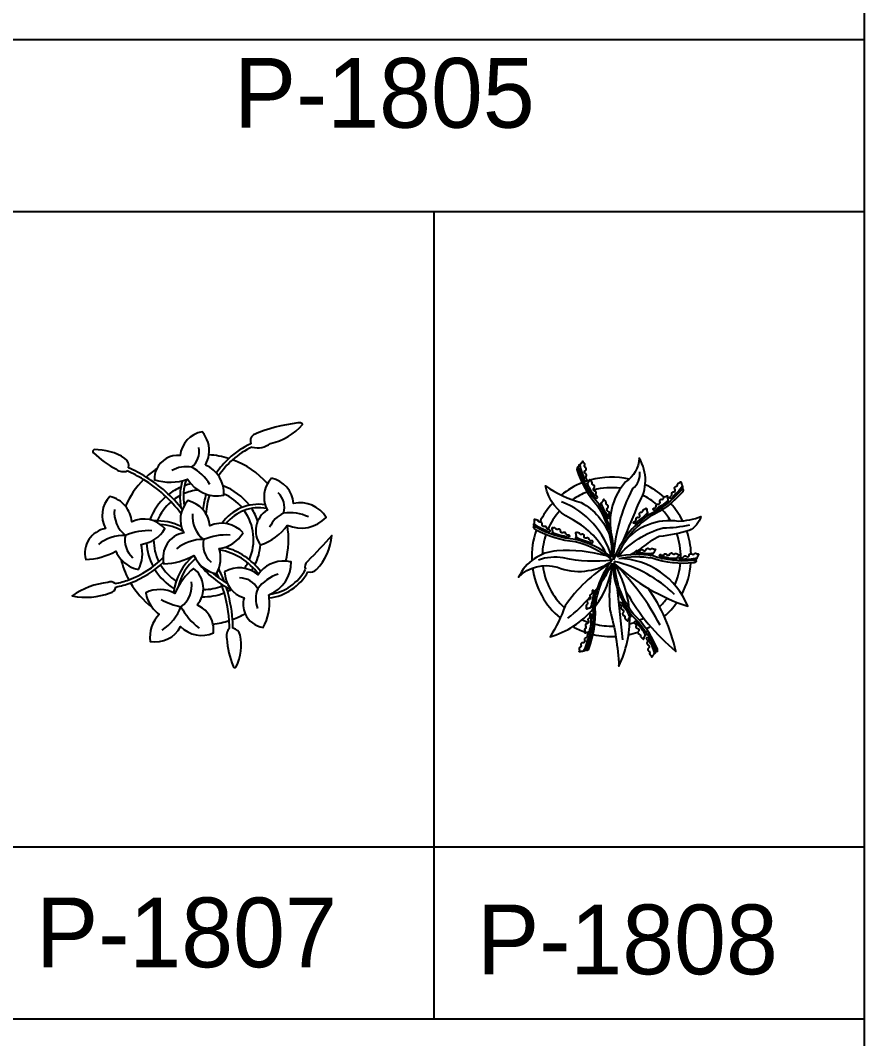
# Model space of a CAD drawing. Extents: x -74 to 94, y -49 to 40.
# Drawn here: x 84.69 to 91.95, y 11.47 to 20.23 of the extents above; entities that cross this region are included whole.
import ezdxf

# ---------------------------------------------------------------- set-up
doc = ezdxf.new("R2010")
doc.units = 0
doc.header["$LTSCALE"] = 100
doc.header["$MEASUREMENT"] = 0
for name, color, linetype in [('FOLHA', 3, 'CONTINUOUS'), ('P-ARVORE', 2, 'CONTINUOUS'), ('VEGET', 2, 'CONTINUOUS'), ('VEGET-I', 1, 'CONTINUOUS')]:
    doc.layers.add(name, color=color, linetype=linetype)

# ---------------------------------------------------------------- blocks, each defined once
blk = doc.blocks.new('P-1807')
at = {"layer": 'VEGET'}
for points in [[(0.0698, 0.1327, 0.227974), (0.0958, 0.1377, 0.154712), (0.142, 0.1652, 0.302649), (0.1353, 0.1674, 0.069985), (0.0713, 0.1503, 0.335093), (0.0678, 0.1373)], [(0.0076, 0.1216, 0.220058), (-0.0022, 0.1548, 0.326361), (-0.0338, 0.1206, 0.314023), (-0.0672, 0.1016, 0.160942)], [(-0.1077, 0.103, 0.310739), (-0.1127, 0.1165, 0.152062), (-0.1568, 0.129, 0.602664), (-0.1579, 0.1246, 0.079073), (-0.125, 0.1009, 0.260961), (-0.1097, 0.0985)], [(-0.0672, 0.1016, 0.121178), (-0.0704, 0.0858, 0.160942), (-0.0229, 0.0865, 0.312896), (0.0292, 0.0636, 0.318053), (0.0026, 0.1069, 0.321301)], [(0.0975, 0.0882, 0.063237), (0.0916, 0.0802, 0.452416)], [(0.12, 0.0206, 0.312896), (0.1758, 0.0319, 0.318053), (0.1291, 0.0519, 0.321301), (0.0975, 0.0882, 0.326361)], [(0.0916, 0.0802, 0.257803), (0.0914, 0.0421, 0.452416), (0.0816, -0.0075, 0.160942), (0.12, 0.0206, 0.312896)], [(-0.112, 0.0479, 0.165042), (-0.1344, 0.062, 0.326361), (-0.1406, 0.0159, 0.434944), (-0.169, -0.0283, 0.124941), (-0.1259, -0.0166, 0.073862), (-0.1185, -0.0282, 0.192048)], [(-0.0934, -0.0431, 0.192048), (-0.0895, -0.0068, 0.231196), (-0.0555, 0.0158, 0.334104), (-0.1029, 0.0257, 0.14839), (-0.112, 0.0479, 0.326361)], [(0.1495, -0.0464, 0.243426), (0.162, -0.043, 0.164624), (0.1839, 0.0058, -0.009665), (0.1489, -0.0313, 0.35822), (0.1462, -0.0426)], [(-0.1185, -0.0282, 0.159541), (-0.0934, -0.0431, 0.192048)], [(-0.0094, -0.0936, 0.434944), (-0.0143, -0.0413, 0.124941), (-0.041, -0.0771, 0.236186), (-0.0829, -0.0762, 0.113729), (-0.0742, -0.0966, 0.231196)], [(0.1178, -0.0309, 0.269531), (0.0781, -0.0504, 0.321301), (0.0302, -0.0463, 0.326361)], [(0.0946, -0.0787, 0.306453), (0.1256, -0.0321, 0.04469), (0.1178, -0.0309, 0.321301)], [(0.0302, -0.0463, 0.326361), (0.058, -0.0837, 0.173414), (0.0595, -0.1063, 0.160942)], [(-0.1267, -0.0631, 0.265783), (-0.1373, -0.0613, 0.127442), (-0.1882, -0.0807, 0.143868), (-0.134, -0.0764, 0.342279), (-0.1257, -0.068)], [(0.0595, -0.1063, 0.258705), (0.0855, -0.126, 0.145401), (0.0941, -0.0837, 0.005879)], [(-0.0742, -0.0966, 0.076645), (-0.0636, -0.1072, 0.231196), (-0.0765, -0.146, 0.334104), (-0.033, -0.1245, 0.321301), (0.0142, -0.1337, 0.08089), (0.0134, -0.1211, 0.434944)], [(0.0134, -0.1211, 0.239157), (-0.0094, -0.0936, 0.434944)], [(0.0371, -0.1272, 0.260961), (0.0333, -0.1422, 0.079073), (0.0424, -0.1817, 0.602664), (0.0469, -0.1824, 0.152062), (0.0525, -0.1369, 0.310739), (0.0421, -0.1271)]]:
    blk.add_lwpolyline(points, format="xyb", dxfattribs=at)
blk.add_lwpolyline([(0.0565, 0.0097, 0.334104), (0.0091, 0.0196, 0.321301), (-0.0224, 0.0559, 0.326361), (-0.0285, 0.0098, 0.434944), (-0.057, -0.0345, 0.124941), (-0.0139, -0.0227, 0.236186), (0.0186, -0.0492, 0.192048), (0.0225, -0.0129, 0.231196)], format="xyb", close=True, dxfattribs=at)
for centre, radius, start, end in [((0.1162, 0.0296), 0.1181, 114.2115, 132.7213), ((0.1162, 0.0296), 0.1131, 114.2115, 131.325), ((0, 0), 0.1218, 72.7786, 86.3994), ((-0.1864, -0.078), 0.1974, 58.19, 66.5081), ((0, 0), 0.1218, 41.2077, 70.0786), ((-0.1864, -0.078), 0.1924, 58.5738, 66.5081), ((0, 0), 0.1218, 123.4973, 132.5317), ((0, 0), 0.1218, 134.9629, 156.8432), ((0, 0), 0.1218, 345.3126, 9.718), ((0, 0), 0.1218, 193.3734, 208.2368), ((0.0841, -0.0088), 0.0707, 278.4986, 331.3951), ((-0.1533, 0.0676), 0.1334, 281.5301, 290.1959), ((0.0841, -0.009), 0.0754, 277.6225, 330.2473), ((-0.1533, 0.0676), 0.1384, 281.5301, 290.5322), ((0, 0), 0.1218, 210.6188, 232.4618), ((0, 0), 0.1218, 276.3031, 287.5011), ((-0.1553, -0.1294), 0.1924, 0.6576, 3.9377), ((0, 0), 0.1218, 289.9317, 299.2607), ((-0.1553, -0.1294), 0.1974, 0.6576, 4.3202)]:
    blk.add_arc(centre, radius, start, end, dxfattribs=at)
at = {"layer": 'VEGET-I'}
for points in [[(0.0026, 0.1069, 0.094557), (0.0076, 0.1216, 0.326361)], [(0.0088, 0.0788, 0.149953), (-0.0172, 0.1038, 0.182627), (-0.0454, 0.099)], [(0.1504, 0.0325, 0.149953), (0.1147, 0.0379, 0.274236), (0.1069, 0.0672, 0.274236)], [(-0.1278, 0.0434, 0.254735), (-0.112, 0.0061, 0.275713), (-0.1013, -0.026)], [(-0.0158, 0.0372, 0.254735), (0, 0, 0.275713), (0.0107, -0.0322, 0.275713)], [(-0.0741, 0.0128, 0.113898), (-0.112, 0.0061, 0.189046), (-0.1508, -0.0071)], [(0.0379, 0.0066, 0.113898), (0, 0, 0.189046), (-0.0388, -0.0133)], [(0.1069, -0.0494, 0.149953), (0.0776, -0.0705, 0.182627), (0.0772, -0.099)], [(-0.0595, -0.1299, 0.154929), (-0.0324, -0.0963, 0.277432), (-0.0174, -0.0604, 0.277432)], [(-0.061, -0.0858, 0.07905), (-0.0324, -0.0963, 0.107119), (-0.0065, -0.1269, 0.107119)]]:
    blk.add_lwpolyline(points, format="xyb", dxfattribs=at)
at = {"layer": 'VEGET-I', "color": 7}
blk.add_lwpolyline([(0.0941, -0.0837, 0.015186), (0.0935, -0.0791, 0.005879), (0.0946, -0.0787, 0.04469)], format="xyb", dxfattribs=at)
at = {"layer": 'VEGET-I'}
for centre, radius, start, end in [((-0.0359, 0.1269), 0.0297, 308.8902, 10.2324), ((0.1162, 0.0296), 0.1181, 132.7213, 145.9991), ((0.1162, 0.0296), 0.1131, 131.325, 146.8214), ((-0.1864, -0.078), 0.1974, 37.8754, 58.19), ((-0.1864, -0.078), 0.1924, 36.8289, 58.5738), ((0, 0), 0.082, 113.4425, 127.7189), ((0.0504, 0.0612), 0.0843, 164.09, 190.7921), ((0.0504, 0.0612), 0.0793, 161.8738, 189.0429), ((0, 0), 0.082, 102.7547, 109.3206), ((0, 0), 0.082, 36.8835, 70.0401), ((0, 0), 0.082, 131.2377, 159.6526), ((0, 0), 0.0716, 118.1587, 126.6746), ((0, 0), 0.0716, 96.5046, 113.6214), ((0.1162, 0.0296), 0.1181, 162.3629, 173.3933), ((0.1162, 0.0296), 0.1131, 162.2863, 176.1845), ((0, 0), 0.0716, 39.952, 65.8497), ((0, 0), 0.0716, 130.6893, 157.9782), ((0.0787, -0.0132), 0.0638, 81.4207, 145.0143), ((0.0787, -0.0132), 0.0588, 78.6637, 142.1035), ((0, 0), 0.082, 18.9907, 33.0552), ((0, 0), 0.0716, 336.3207, 35.7758), ((0.1313, 0.001), 0.0404, 114.2862, 155.6849), ((-0.0671, -0.0535), 0.0804, 64.1864, 92.8821), ((-0.0671, -0.0535), 0.0754, 60.158, 86.0672), ((0, 0), 0.082, 183.5712, 207.9787), ((0, 0), 0.0716, 180.4014, 206.2528), ((0.0071, -0.1015), 0.0883, 35.9297, 79.6863), ((0.0071, -0.1015), 0.0933, 36.7994, 75.481), ((0, 0), 0.082, 333.9029, 354.7897), ((-0.1533, 0.0676), 0.1334, 290.1959, 315.583), ((0.0371, -0.0849), 0.0805, 129.5063, 173.6912), ((0.0371, -0.0849), 0.0755, 130.149, 166.7294), ((-0.1533, 0.0676), 0.1384, 290.5322, 313.8594), ((0, 0), 0.082, 211.5013, 239.128), ((0, 0), 0.0716, 210.3655, 236.6284), ((0.0933, 0.0418), 0.1255, 216.821, 244.7798), ((-0.1553, -0.1294), 0.1974, 20.384, 26.2565), ((0, 0), 0.0716, 324.9181, 332.2066), ((0, 0), 0.082, 327.178, 330.2284), ((0.0933, 0.0418), 0.1205, 227.6248, 240.6387), ((-0.1553, -0.1294), 0.1924, 22.5102, 24.9423), ((0.0514, -0.0846), 0.0297, 28.3415, 89.6838), ((0, 0), 0.0716, 240.7444, 241.8757), ((0, 0), 0.0716, 269.6891, 291.7413), ((-0.1553, -0.1294), 0.1924, 3.9377, 19.8829), ((-0.1553, -0.1294), 0.1974, 4.3202, 18.1408), ((0, 0), 0.0716, 298.2485, 298.3877), ((0, 0), 0.082, 294.7213, 298.9984), ((0, 0), 0.082, 268.2518, 291.2029)]:
    blk.add_arc(centre, radius, start, end, dxfattribs=at)
blk = doc.blocks.new('P1808')
at = {"layer": 'VEGET'}
for points in [[(-0.0472, 0.1274, -0.2377), (-0.0456, 0.1327, 0.050745), (-0.0427, 0.1212, -0.110108), (-0.039, 0.1095, -0.087707), (-0.041, 0.1113)], [(-0.039, 0.11, 0.171279), (-0.0359, 0.1091, 0.553418), (-0.036, 0.1115, -0.373235), (-0.0357, 0.1166, 0.388854), (-0.0377, 0.1197, -0.556425), (-0.0371, 0.1241, 0.424909), (-0.0368, 0.1278, -0.475919), (-0.0382, 0.1319, 0.235862), (-0.0392, 0.1345, -0.346374), (-0.0403, 0.136, 0.137601), (-0.0405, 0.1367, 0.407602), (-0.0418, 0.1364, 0.053592), (-0.0427, 0.1351, -0.029999), (-0.0443, 0.1333, 0.020786), (-0.0448, 0.1329, 0.017076), (-0.0454, 0.1316)], [(0.0173, 0.0242, 0.004947), (0.0391, 0.0769, 0.285927), (0.0398, 0.1415, -0.243548), (0.0203, 0.1077, 0.225409), (-0.0008, 0.0363)], [(-0.035, 0.0995, -0.265003), (-0.0349, 0.1056, 0.050745), (-0.0296, 0.095, -0.110108), (-0.0236, 0.0843, -0.133478), (-0.0269, 0.0866)], [(-0.0237, 0.0847, 0.171279), (-0.0205, 0.0845, 0.553418), (-0.0211, 0.0868, -0.373235), (-0.0219, 0.0919, 0.388854), (-0.0244, 0.0945, -0.556425), (-0.0248, 0.0989, 0.424909), (-0.0252, 0.1026, -0.475919), (-0.0275, 0.1063, 0.235862), (-0.029, 0.1087, -0.346374), (-0.0304, 0.1099, 0.137601), (-0.0307, 0.1106, 0.407602), (-0.0319, 0.11, 0.053592), (-0.0325, 0.1085, -0.029999), (-0.0338, 0.1065, 0.020786), (-0.0341, 0.1059, 0.017076), (-0.0345, 0.1046)], [(0.0869, 0.0839, -0.171279), (0.0837, 0.0843, -0.553418), (0.0847, 0.0865, 0.373235), (0.0865, 0.0913, -0.388854), (0.0895, 0.0933, 0.556425), (0.0907, 0.0976, -0.424909), (0.0919, 0.1011, 0.475919), (0.0948, 0.1043, -0.235862), (0.0968, 0.1063, 0.346374), (0.0984, 0.1073, -0.137601), (0.0988, 0.1079, -0.407602), (0.0999, 0.107, -0.053592), (0.1002, 0.1055, 0.029999), (0.101, 0.1032, -0.020786), (0.1013, 0.1026, -0.017076), (0.1014, 0.1012)], [(-0.008, 0.0058, 0.152612), (-0.0585, 0.0549, -0.235391), (-0.0944, 0.1018, 0.08539), (-0.0432, 0.0778, -0.179352), (-0.0025, 0.0304)], [(0.0628, 0.0668, -0.171279), (0.0598, 0.0679, -0.553418), (0.0613, 0.0698, 0.373235), (0.064, 0.0741, -0.388854), (0.0673, 0.0755, 0.556425), (0.0694, 0.0794, -0.424909), (0.0713, 0.0826, 0.475919), (0.0748, 0.0851, -0.235862), (0.0772, 0.0867, 0.346374), (0.0789, 0.0873, -0.137601), (0.0795, 0.0878, -0.407602), (0.0803, 0.0868, -0.053592), (0.0803, 0.0852, 0.029999), (0.0807, 0.0828, -0.020786), (0.0808, 0.0821, -0.017076), (0.0806, 0.0808)], [(0.1013, 0.0966, 0.2377), (0.1019, 0.1021, -0.050745), (0.0947, 0.0928, 0.110108), (0.0866, 0.0835, 0.087707), (0.0892, 0.0844)], [(-0.0155, 0.0715, -0.26631), (-0.015, 0.0776, 0.050745), (-0.0105, 0.0667, -0.110108), (-0.0052, 0.0555, -0.168963), (-0.0089, 0.0591)], [(-0.0053, 0.056, 0.171279), (-0.0022, 0.0556, 0.553418), (-0.0026, 0.0579, -0.373235), (-0.003, 0.063, 0.388854), (-0.0054, 0.0658, -0.556425), (-0.0054, 0.0703, 0.424909), (-0.0055, 0.074, -0.475919), (-0.0075, 0.0778, 0.235862), (-0.0089, 0.0803, -0.346374), (-0.0101, 0.0816, 0.137601), (-0.0105, 0.0823, 0.407602), (-0.0117, 0.0818, 0.053592), (-0.0124, 0.0804, -0.029999), (-0.0138, 0.0784, 0.020786), (-0.0142, 0.0779, 0.017076), (-0.0147, 0.0766)], [(0.0791, 0.0759, 0.265003), (0.0813, 0.0815, -0.050745), (0.0723, 0.0739, 0.110108), (0.0625, 0.0664, 0.133478), (0.0665, 0.0673)], [(0.0345, 0.0478, -0.171279), (0.0315, 0.0486, -0.553418), (0.0328, 0.0506, 0.373235), (0.0352, 0.0551, -0.388854), (0.0384, 0.0567, 0.556425), (0.0402, 0.0608, -0.424909), (0.0418, 0.0642, 0.475919), (0.0452, 0.0669, -0.235862), (0.0474, 0.0686, 0.346374), (0.0491, 0.0694, -0.137601), (0.0497, 0.0699, -0.407602), (0.0506, 0.0689, -0.053592), (0.0507, 0.0673, 0.029999), (0.0512, 0.065, -0.020786), (0.0514, 0.0644, -0.017076), (0.0513, 0.063)], [(0.0501, 0.058, 0.26631), (0.052, 0.0638, -0.050745), (0.0435, 0.0555, 0.110108), (0.0343, 0.0474, 0.168963), (0.039, 0.0492)], [(-0.1087, 0.0425, -0.2377), (-0.1113, 0.0474, 0.050745), (-0.1012, 0.0412, -0.110108), (-0.0904, 0.0352, -0.087707), (-0.0932, 0.0352)], [(-0.0908, 0.0356, 0.171279), (-0.088, 0.037, 0.553418), (-0.0897, 0.0387, -0.373235), (-0.093, 0.0426, 0.388854), (-0.0966, 0.0435, -0.556425), (-0.0992, 0.0471, 0.424909), (-0.1015, 0.05, -0.475919), (-0.1053, 0.052, 0.235862), (-0.1079, 0.0532, -0.346374), (-0.1097, 0.0535, 0.137601), (-0.1103, 0.0539, 0.407602), (-0.111, 0.0528, 0.053592), (-0.1108, 0.0512, -0.029999), (-0.1108, 0.0488, 0.020786), (-0.1108, 0.0481, 0.017076), (-0.1104, 0.0468)], [(0.0187, 0.0209, -0.275327), (0.0956, 0.0513, 0.082686), (0.1282, 0.058, -0.225349), (0.1112, 0.0378, -0.048472), (0.0686, 0.0293, 0.065712), (0.0437, 0.0133, -0.016296), (0.0371, 0.0088)], [(-0.0623, 0.0278, 0.171279), (-0.0599, 0.0299, 0.553418), (-0.0619, 0.0312, -0.373235), (-0.066, 0.0343, 0.388854), (-0.0696, 0.0344, -0.556425), (-0.0729, 0.0374, 0.424909), (-0.0758, 0.0398, -0.475919), (-0.0799, 0.0409, 0.235862), (-0.0827, 0.0415, -0.346374), (-0.0845, 0.0415, 0.137601), (-0.0852, 0.0417, 0.407602), (-0.0857, 0.0405, 0.053592), (-0.0851, 0.039, -0.029999), (-0.0846, 0.0366, 0.020786), (-0.0845, 0.036, 0.017076), (-0.0838, 0.0348)], [(-0.0807, 0.0307, -0.265003), (-0.0848, 0.0352, 0.050745), (-0.0737, 0.0312, -0.110108), (-0.0619, 0.0276, -0.133478), (-0.066, 0.027)], [(-0.0292, 0.0197, 0.171279), (-0.0266, 0.0216, 0.553418), (-0.0286, 0.023, -0.373235), (-0.0324, 0.0264, 0.388854), (-0.036, 0.0268, -0.556425), (-0.0391, 0.03, 0.424909), (-0.0418, 0.0326, -0.475919), (-0.0459, 0.034, 0.235862), (-0.0485, 0.0349, -0.346374), (-0.0504, 0.0349, 0.137601), (-0.0511, 0.0352, 0.407602), (-0.0516, 0.034, 0.053592), (-0.0512, 0.0325, -0.029999), (-0.0508, 0.0301, 0.020786), (-0.0508, 0.0295, 0.017076), (-0.0502, 0.0282)], [(-0.0473, 0.0239, -0.26631), (-0.0511, 0.0287, 0.050745), (-0.0403, 0.0239, -0.110108), (-0.0288, 0.0195, -0.168963), (-0.0339, 0.0195)], [(-0.007, 0.0014, 0.086981), (-0.0781, 0.0086, 0.27519), (-0.1331, -0.029, -0.282193), (-0.0775, -0.0148, 0.24691), (-0.0008, -0.007)], [(0.0365, 0.0054, -0.171279), (0.0349, 0.0081, -0.553418), (0.0372, 0.0087, 0.373235), (0.0421, 0.0103, -0.388854), (0.0456, 0.0092, 0.556425), (0.0497, 0.0109, -0.424909), (0.0531, 0.0122, 0.475919), (0.0575, 0.0119, -0.235862), (0.0603, 0.0116, 0.346374), (0.062, 0.011, -0.137601), (0.0627, 0.011, -0.407602), (0.0628, 0.0097, -0.053592), (0.0617, 0.0084, 0.029999), (0.0605, 0.0064, -0.020786), (0.0602, 0.0058, -0.017076), (0.0591, 0.0049)], [(0.0548, 0.0021, 0.26631), (0.0602, 0.005, -0.050745), (0.0484, 0.0048, 0.110108), (0.0361, 0.0053, 0.168963), (0.0408, 0.0033)], [(0.0701, -0.0003, -0.171279), (0.0687, 0.0026, -0.553418), (0.0711, 0.0029, 0.373235), (0.076, 0.0042, -0.388854), (0.0794, 0.0029, 0.556425), (0.0836, 0.0043, -0.424909), (0.0872, 0.0053, 0.475919), (0.0915, 0.0047, -0.235862), (0.0942, 0.0042, 0.346374), (0.0959, 0.0034, -0.137601), (0.0967, 0.0034, -0.407602), (0.0966, 0.002, -0.053592), (0.0955, 0.0009, 0.029999), (0.0941, -0.0011, -0.020786), (0.0937, -0.0016, -0.017076), (0.0926, -0.0025)], [(0.0993, -0.0045, -0.171279), (0.0973, -0.002, -0.553418), (0.0996, -0.0012, 0.373235), (0.1042, 0.0011, -0.388854), (0.1078, 0.0005, 0.556425), (0.1116, 0.0028, -0.424909), (0.1149, 0.0045, 0.475919), (0.1192, 0.0048, -0.235862), (0.122, 0.0049, 0.346374), (0.1238, 0.0045, -0.137601), (0.1245, 0.0046, -0.407602), (0.1247, 0.0033, -0.053592), (0.1239, 0.0019, 0.029999), (0.1229, -0.0003, -0.020786), (0.1227, -0.0009, -0.017076), (0.1218, -0.002)], [(-0.0023, -0.0091, 0.099077), (-0.0665, -0.07, -0.060442), (-0.0881, -0.1146, 0.151104), (-0.0261, -0.0741)], [(0.0045, -0.0097, 0.105085), (0.1095, -0.0708, 0.297744), (0.0106, -0.0022)], [(0.0881, -0.0049, 0.265003), (0.0937, -0.0024, -0.050745), (0.0819, -0.0017, 0.110108), (0.0697, -0.0003, 0.133478), (0.0731, -0.0025)], [(0.1185, -0.0052, 0.2377), (0.1228, -0.0017, -0.050745), (0.1111, -0.0035, 0.110108), (0.0989, -0.0047, 0.087707), (0.1013, -0.0058)], [(-0.0004, -0.0218, 0.060076), (-0.0023, -0.0757, -0.054246), (0.0107, -0.1565, 0.11749), (0.0261, -0.0861)], [(-0.0241, -0.0501, 0.171279), (-0.0263, -0.0478, 0.553418), (-0.0274, -0.0499, -0.373235), (-0.0303, -0.0542, 0.388854), (-0.0301, -0.0578, -0.556425), (-0.0329, -0.0613, 0.424909), (-0.0351, -0.0643, -0.475919), (-0.0359, -0.0686, 0.235862), (-0.0364, -0.0714, -0.346374), (-0.0362, -0.0732, 0.137601), (-0.0364, -0.0739, 0.407602), (-0.0351, -0.0743, 0.053592), (-0.0337, -0.0736, -0.029999), (-0.0314, -0.073, 0.020786), (-0.0307, -0.0728, 0.017076), (-0.0295, -0.0721)], [(-0.0257, -0.0686, -0.26631), (-0.0299, -0.0731, 0.050745), (-0.0266, -0.0617, -0.110108), (-0.0239, -0.0497, -0.168963), (-0.0232, -0.0548)], [(0.0212, -0.0499, 0.092004), (0.0923, -0.1355, 0.101098), (0.0524, -0.045)], [(0.0151, -0.0659, 0.171279), (0.0119, -0.0658, 0.553418), (0.0126, -0.0681, -0.373235), (0.0134, -0.0731, 0.388854), (0.016, -0.0757, -0.556425), (0.0164, -0.0801, 0.424909), (0.0169, -0.0838, -0.475919), (0.0193, -0.0874, 0.235862), (0.0208, -0.0898, -0.346374), (0.0222, -0.091, 0.137601), (0.0226, -0.0916, 0.407602), (0.0238, -0.091, 0.053592), (0.0244, -0.0896, -0.029999), (0.0256, -0.0875, 0.020786), (0.0259, -0.0869, 0.017076), (0.0263, -0.0856)], [(0.0267, -0.0804, -0.26631), (0.0267, -0.0866, 0.050745), (0.0212, -0.0761, -0.110108), (0.015, -0.0655, -0.168963), (0.019, -0.0686)], [(-0.0275, -0.0841, 0.171279), (-0.0299, -0.0819, 0.553418), (-0.0308, -0.0841, -0.373235), (-0.0334, -0.0886, 0.388854), (-0.033, -0.0922, -0.556425), (-0.0355, -0.0959, 0.424909), (-0.0374, -0.099, -0.475919), (-0.038, -0.1033, 0.235862), (-0.0382, -0.1061, -0.346374), (-0.0379, -0.1079, 0.137601), (-0.0381, -0.1087, 0.407602), (-0.0368, -0.1089, 0.053592), (-0.0354, -0.1082, -0.029999), (-0.0331, -0.1074, 0.020786), (-0.0325, -0.1071, 0.017076), (-0.0314, -0.1063)], [(-0.0278, -0.1027, -0.265003), (-0.0317, -0.1073, 0.050745), (-0.0292, -0.0958, -0.110108), (-0.0273, -0.0836, -0.133478), (-0.0262, -0.0875)], [(0.036, -0.0928, 0.171279), (0.0328, -0.0929, 0.553418), (0.0336, -0.0952, -0.373235), (0.0349, -0.1002, 0.388854), (0.0376, -0.1025, -0.556425), (0.0384, -0.1069, 0.424909), (0.0391, -0.1105, -0.475919), (0.0417, -0.114, 0.235862), (0.0435, -0.1162, -0.346374), (0.0449, -0.1173, 0.137601), (0.0453, -0.1179, 0.407602), (0.0465, -0.1173, 0.053592), (0.047, -0.1157, -0.029999), (0.048, -0.1136, 0.020786), (0.0483, -0.113, 0.017076), (0.0486, -0.1116)], [(0.0486, -0.1065, -0.265003), (0.049, -0.1126, 0.050745), (0.0429, -0.1025, -0.110108), (0.0358, -0.0924, -0.133478), (0.0394, -0.0945)], [(-0.0312, -0.1133, 0.171279), (-0.0331, -0.1107, 0.553418), (-0.0345, -0.1127, -0.373235), (-0.0379, -0.1165, 0.388854), (-0.0383, -0.1201, -0.556425), (-0.0415, -0.1232, 0.424909), (-0.044, -0.1259, -0.475919), (-0.0454, -0.13, 0.235862), (-0.0463, -0.1327, -0.346374), (-0.0463, -0.1345, 0.137601), (-0.0466, -0.1352, 0.407602), (-0.0454, -0.1357, 0.053592), (-0.0439, -0.1353, -0.029999), (-0.0415, -0.135, 0.020786), (-0.0409, -0.1349, 0.017076), (-0.0396, -0.1343)], [(-0.0356, -0.132, -0.2377), (-0.0401, -0.1352, 0.050745), (-0.0353, -0.1244, -0.110108), (-0.0309, -0.1129, -0.087707), (-0.0305, -0.1156)], [(0.0535, -0.1166, 0.171279), (0.0504, -0.116, 0.553418), (0.0507, -0.1184, -0.373235), (0.0509, -0.1235, 0.388854), (0.0531, -0.1264, -0.556425), (0.0529, -0.1308, 0.424909), (0.0529, -0.1345, -0.475919), (0.0547, -0.1385, 0.235862), (0.056, -0.141, -0.346374), (0.0572, -0.1424, 0.137601), (0.0575, -0.1431, 0.407602), (0.0587, -0.1426, 0.053592), (0.0595, -0.1413, -0.029999), (0.061, -0.1394, 0.020786), (0.0614, -0.1389, 0.017076), (0.0619, -0.1376)], [(0.0632, -0.1332, -0.2377), (0.0622, -0.1386, 0.050745), (0.0582, -0.1275, -0.110108), (0.0534, -0.1161, -0.087707), (0.0556, -0.1177)]]:
    blk.add_lwpolyline(points, format="xyb", dxfattribs=at)
at = {"layer": 'VEGET', "color": 1}
for points in [[(0.0031, -0.0023, 0.157105), (-0.0178, 0.0752, -0.104349), (-0.0466, 0.1263, 0.179677), (-0.0485, 0.1286, 0.208387), (-0.0495, 0.1254, 0.103963), (-0.0202, 0.0734, -0.152999), (0.0002, -0.0003, -0.160083)], [(0.003, -0.0041, -0.106463), (0.0305, 0.0979, 0.254452), (0.0407, 0.1221, 0.254452)], [(0.1003, 0.0958, -0.104349), (0.0536, 0.0604, 0.160516), (0.003, -0.0041, 0.160516)], [(0.1026, 0.0939, -0.103963), (0.0551, 0.0578, 0.148652), (0.0079, 0.0002, 0.160083)], [(0.0092, 0.0005, -0.143659), (0.0739, 0.0419, 0.055375), (0.1123, 0.0459, 0.055375)], [(0.0002, -0.0003, 0.111316), (-0.0515, 0.025, -0.104349), (-0.1076, 0.0421, 0.136677), (-0.1121, 0.0428, 0.148775), (-0.109, 0.0395, 0.103963), (-0.052, 0.022, -0.117548), (0.0009, -0.0048, -0.160083)], [(0.0106, -0.0022, -0.094063), (0.0584, -0.0015, 0.103963), (0.1176, -0.0081, 0.148775), (0.1218, -0.0063, 0.136677), (0.1173, -0.0051, -0.104349), (0.0591, 0.0014, 0.098686), (0.0079, 0.0002, 0.160516)], [(0.0009, -0.0048, -0.085547), (-0.069, -0.0014, 0.133123), (-0.1048, -0.0046, 0.133123)], [(0.0009, -0.0048, 0.142807), (-0.0262, -0.073, -0.104349), (-0.0354, -0.1308, 0.243221), (-0.035, -0.1342, 0.266782), (-0.0326, -0.1319, 0.103963), (-0.0232, -0.073, -0.136366), (0.0014, -0.0091, -0.160083)], [(0.0014, -0.0091, 0.156141), (0.0293, -0.0839, -0.104349), (0.0626, -0.1321, 0.136677), (0.0658, -0.1355, 0.148775), (0.0654, -0.131, 0.103963), (0.0315, -0.0819, -0.160083), (0.0044, -0.0068, -0.160083)]]:
    blk.add_lwpolyline(points, format="xyb", dxfattribs=at)
for centre, radius, start, end in [((0, 0), 0.1143, 111.5414, 129.1188), ((0, 0), 0.1143, 77.2283, 105.4539), ((0, 0), 0.1143, 48.7118, 64.9674), ((0, 0), 0.0993, 110.4712, 124.4253), ((0, 0), 0.0993, 82.4648, 105), ((0, 0), 0.0993, 49.2032, 63.1176), ((0, 0), 0.1143, 137.4741, 154.1883), ((-0.1146, -0.032), 0.1191, 15.3904, 68.7299), ((0, 0), 0.1143, 26.9077, 42.0854), ((0, 0), 0.0993, 138.5016, 156.7016), ((0, 0), 0.0993, 31.7809, 42.9578), ((0, 0), 0.1143, 160.2173, 182.5571), ((0, 0), 0.0993, 161.0468, 177.8811), ((0, 0), 0.0993, 359.4203, 19.5481), ((0, 0), 0.1143, 2.3247, 18.8363), ((0, 0), 0.0993, 187.2621, 227.2082), ((-0.2077, 0.0952), 0.2337, 326.3656, 333.494), ((-0.0349, -0.1797), 0.1774, 45.0939, 77.2218), ((-0.2361, -0.2553), 0.3438, 27.2129, 45.5862), ((0, 0), 0.0993, 336.0698, 354.9619), ((0, 0), 0.1143, 331.8719, 355.7689), ((0, 0), 0.1143, 187.9937, 230.0321), ((-0.2077, 0.0952), 0.2337, 308.407, 319.2783), ((-4.4589, -0.5474), 4.4956, 5.4704, 6.3971), ((0, 0), 0.0993, 313.8889, 323.4022), ((0, 0), 0.1143, 311.5147, 325.2151), ((0, 0), 0.1143, 240.9608, 250.6393), ((0, 0), 0.0993, 245.0232, 250.7072), ((0, 0), 0.0993, 256.0669, 271.9469), ((0, 0), 0.0993, 285.1786, 289.1162), ((0, 0), 0.0993, 293.8627, 297.7962), ((0, 0), 0.1143, 295.8129, 299.3083), ((0, 0), 0.1143, 256.6618, 273.0743), ((0, 0), 0.1143, 282.3638, 289.4069)]:
    blk.add_arc(centre, radius, start, end, dxfattribs=at)
at = {"layer": 'VEGET'}
for centre, radius, start, end in [((0, 0), 0.1143, 106.2747, 110.0323), ((0.1033, 0.0933), 0.00393, 94.2047, 138.9346), ((0.0977, 0.0962), 0.0054, 335.0405, 10.9327), ((0, 0), 0.1143, 45.0625, 45.1455), ((0, 0), 0.1143, 43.5919, 44.6124), ((-0.0281, 0.1131), 0.1229, 296.473, 300.916), ((-0.1225, 0.0058), 0.1252, 322.7295, 352.2037), ((-0.1293, -0.0888), 0.1554, 5.7338, 30.6264), ((0, 0), 0.0993, 357.3775, 357.4465), ((0, 0), 0.0993, 356.6941, 357.1944), ((-0.2077, 0.0952), 0.2337, 321.6894, 323.3704), ((0, 0), 0.0993, 291, 291.2058), ((0, 0), 0.0993, 291.3644, 292.0347), ((0, 0), 0.1143, 251.6813, 255.1575)]:
    blk.add_arc(centre, radius, start, end, dxfattribs=at)

msp = doc.modelspace()

# ---------------------------------------------------------------- linework, layer by layer
at = {"layer": 'FOLHA', "linetype": 'CONTINUOUS'}
for p, q in [((91.9472, 3.2156), (91.9472, 38.2156)), ((69.9472, 20.0704), (91.9472, 20.0704)), ((69.9472, 18.5899), (91.9472, 18.5899)), ((88.2437, 18.5899), (88.2437, 11.643)), ((77.5615, 13.1235), (91.9472, 13.1235)), ((77.5615, 11.643), (91.9472, 11.643))]:
    msp.add_line(p, q, dxfattribs=at)
at = {"layer": 'P-ARVORE', "linetype": 'CONTINUOUS'}
msp.add_line((91.9472, 3.2156), (91.9472, 36.2156), dxfattribs=at)

# ---------------------------------------------------------------- block references
at = {"layer": 'P-ARVORE', "linetype": 'CONTINUOUS', "xscale": 6, "yscale": 6, "zscale": 6}
for name, p in [('P-1807', (86.2622, 15.7668)), ('P1808', (89.77, 15.6179))]:
    msp.add_blockref(name, p, dxfattribs=at)

# ---------------------------------------------------------------- texts
at = {"layer": 'FOLHA', "linetype": 'CONTINUOUS'}
for s, p in [('P-1805', (86.5227, 19.3112)), ('P-1807', (84.8211, 12.0869)), ('P-1808', (88.6139, 12.0265))]:
    msp.add_text(s, height=0.6, dxfattribs=at).set_placement(p)

doc.saveas('drawing.dxf')
